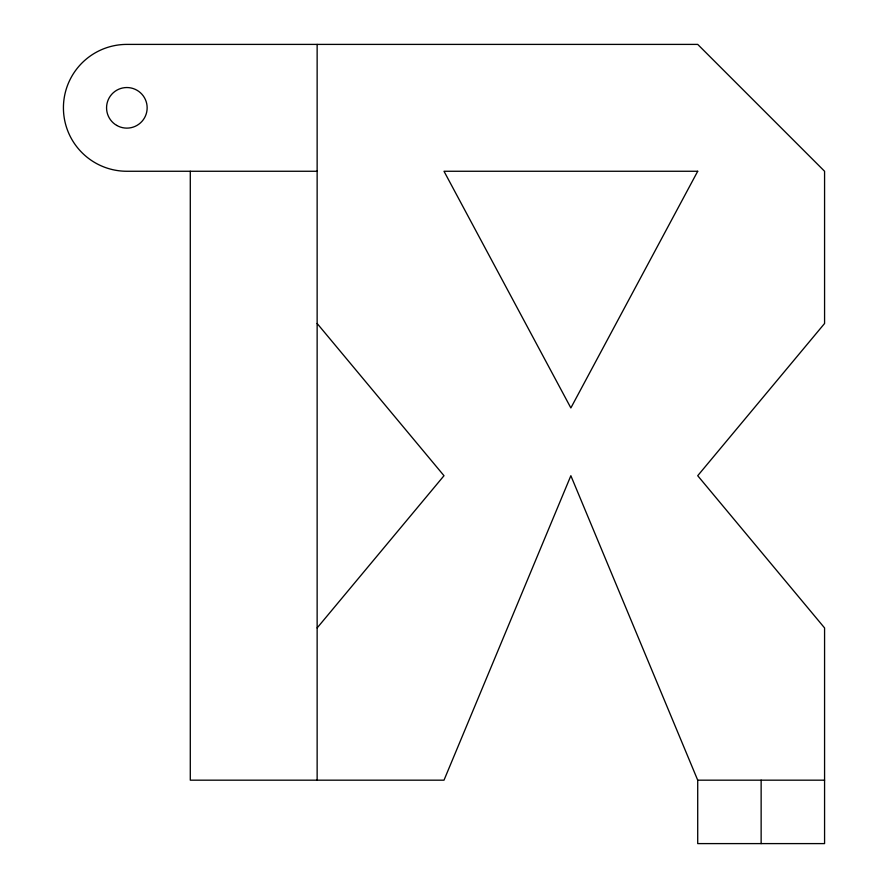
<?xml version="1.0" encoding="UTF-8"?>
<svg xmlns="http://www.w3.org/2000/svg" width="888" height="888" viewBox="0 0 888 888"><rect width="100%" height="100%" fill="white"/><g stroke="black" fill="none" stroke-linecap="round" stroke-linejoin="round"><path stroke-width="1.33" d="M317.138 627.938L444 475.713L317.138 323.487M317.138 171.262L126.862 171.262A63.425 63.425 0 0 1 63.425 107.825A63.425 63.425 0 0 1 126.862 44.4L697.713 44.4L824.575 171.262L824.575 323.487L697.713 475.713L824.575 627.938L824.575 843.6L697.713 843.6L697.713 780.175L570.862 475.713L444 780.175L190.287 780.175L190.287 171.262M697.713 780.175L824.575 780.175M761.138 780.175L761.138 843.6M317.138 44.4L317.138 780.175M697.713 171.262L570.862 407.947L444 171.262L697.713 171.262M116.705 125.408A20.302 20.302 0 0 0 147.153 107.825A20.302 20.302 0 0 0 116.705 90.254A20.302 20.302 0 0 0 116.705 125.408"/></g></svg>
